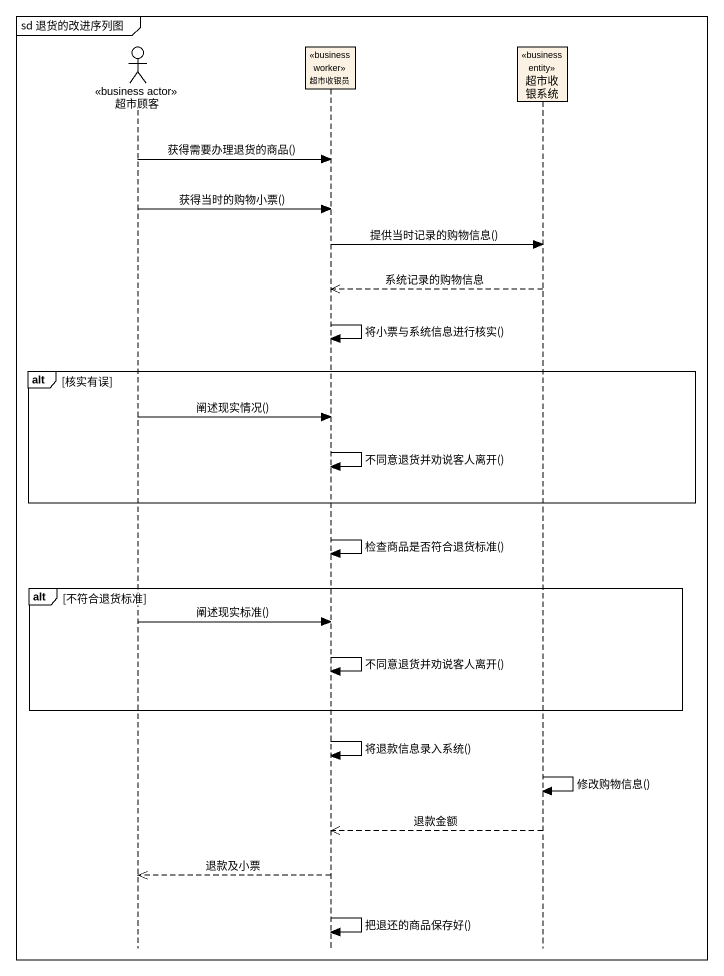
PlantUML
@startuml
mainframe sd 退货的改进序列图
hide footbox
actor 超市顾客 <<business actor>>
participant 超市收银员 <<business worker>>
participant 超市收银系统 <<business entity>>

超市顾客 -> 超市收银员 : 获得需要办理退货的商品()
超市顾客 -> 超市收银员 : 获得当时的购物小票()
超市收银员 -> 超市收银系统 : 提供当时记录的购物信息()
超市收银系统 -->> 超市收银员 : 系统记录的购物信息
超市收银员 -> 超市收银员 : 将小票与系统信息进行核实()
alt 核实有误
  超市顾客 -> 超市收银员 : 阐述现实情况()
  超市收银员 -> 超市收银员 : 不同意退货并劝说客人离开()
end
超市收银员 -> 超市收银员 : 检查商品是否符合退货标准()
alt 不符合退货标准
  超市顾客 -> 超市收银员 : 阐述现实标准()
  超市收银员 -> 超市收银员 : 不同意退货并劝说客人离开()
end
超市收银员 -> 超市收银员 : 将退款信息录入系统()
超市收银系统 -> 超市收银系统 : 修改购物信息()
超市收银系统 -->> 超市收银员 : 退款金额
超市收银员 -->> 超市顾客 : 退款及小票
超市收银员 -> 超市收银员 : 把退还的商品保存好()
@enduml
